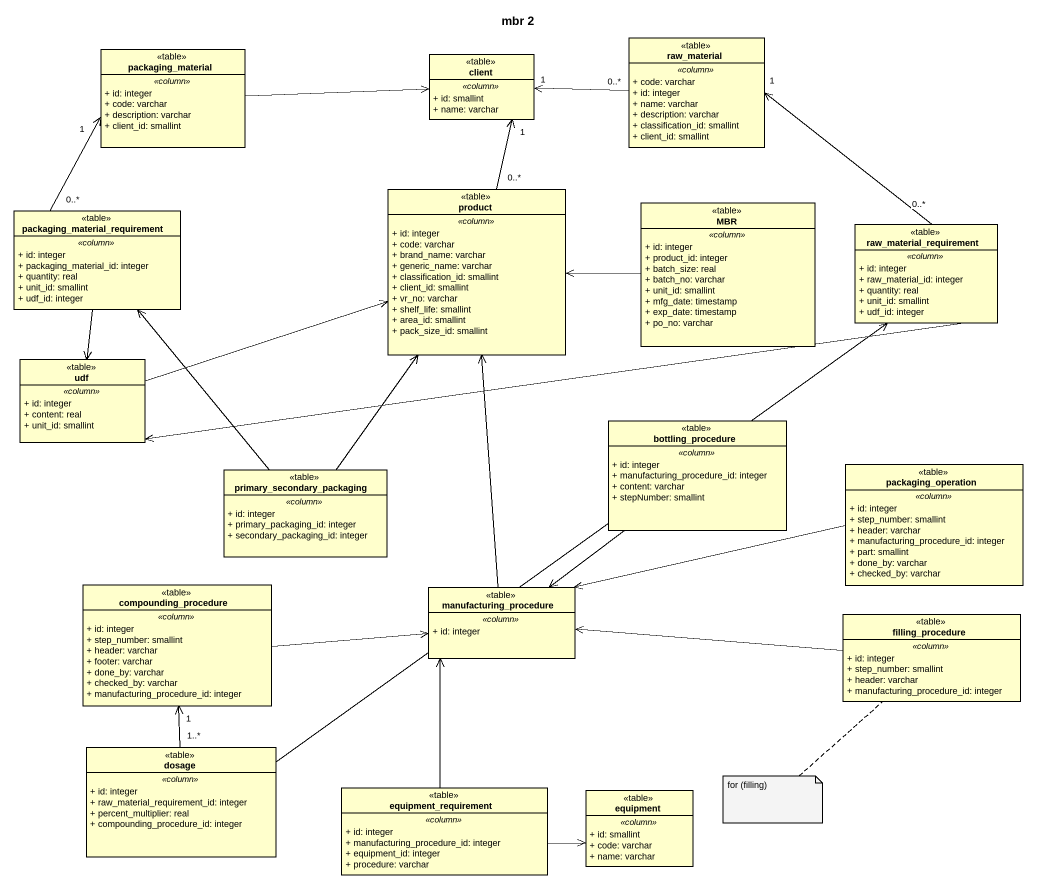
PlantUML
@startuml
title mbr 2
hide circle
hide empty members
skinparam classAttributeIconSize 0
class raw_material <<table>> {
  .. <<column>> ..
  + code: varchar
  + id: integer
  + name: varchar
  + description: varchar
  + classification_id: smallint
  + client_id: smallint
}
class packaging_material <<table>> {
  .. <<column>> ..
  + id: integer
  + code: varchar
  + description: varchar
  + client_id: smallint
}
class client <<table>> {
  .. <<column>> ..
  + id: smallint
  + name: varchar
}
class product <<table>> {
  .. <<column>> ..
  + id: integer
  + code: varchar
  + brand_name: varchar
  + generic_name: varchar
  + classification_id: smallint
  + client_id: smallint
  + vr_no: varchar
  + shelf_life: smallint
  + area_id: smallint
  + pack_size_id: smallint
}
class "packaging_material_requirement" as packaging_material_2 <<table>> {
  .. <<column>> ..
  + id: integer
  + packaging_material_id: integer
  + quantity: real
  + unit_id: smallint
  + udf_id: integer
}
class MBR <<table>> {
  .. <<column>> ..
  + id: integer
  + product_id: integer
  + batch_size: real
  + batch_no: varchar
  + unit_id: smallint
  + mfg_date: timestamp
  + exp_date: timestamp
  + po_no: varchar
}
class raw_material_requirement <<table>> {
  .. <<column>> ..
  + id: integer
  + raw_material_id: integer
  + quantity: real
  + unit_id: smallint
  + udf_id: integer
}
class udf <<table>> {
  .. <<column>> ..
  + id: integer
  + content: real
  + unit_id: smallint
}
class bottling_procedure <<table>> {
  .. <<column>> ..
  + id: integer
  + manufacturing_procedure_id: integer
  + content: varchar
  + stepNumber: smallint
}
class primary_secondary_packaging <<table>> {
  .. <<column>> ..
  + id: integer
  + primary_packaging_id: integer
  + secondary_packaging_id: integer
}
class packaging_operation <<table>> {
  .. <<column>> ..
  + id: integer
  + step_number: smallint
  + header: varchar
  + manufacturing_procedure_id: integer
  + part: smallint
  + done_by: varchar
  + checked_by: varchar
}
class compounding_procedure <<table>> {
  .. <<column>> ..
  + id: integer
  + step_number: smallint
  + header: varchar
  + footer: varchar
  + done_by: varchar
  + checked_by: varchar
  + manufacturing_procedure_id: integer
}
class manufacturing_procedure <<table>> {
  .. <<column>> ..
  + id: integer
}
class filling_procedure <<table>> {
  .. <<column>> ..
  + id: integer
  + step_number: smallint
  + header: varchar
  + manufacturing_procedure_id: integer
}
class dosage <<table>> {
  .. <<column>> ..
  + id: integer
  + raw_material_requirement_id: integer
  + percent_multiplier: real
  + compounding_procedure_id: integer
}
class equipment_requirement <<table>> {
  .. <<column>> ..
  + id: integer
  + manufacturing_procedure_id: integer
  + equipment_id: integer
  + procedure: varchar
}
class equipment <<table>> {
  .. <<column>> ..
  + id: smallint
  + code: varchar
  + name: varchar
}
raw_material "0..*" -left-> "1" client
packaging_material -right-> client
product "0..*" -up-> "1" client
packaging_material_2 "0..*" -up-> "1" packaging_material
packaging_material_2 --> udf
MBR -left-> product
raw_material_requirement "0..*" -up-> "1" raw_material
raw_material_requirement -left-> udf
udf -right-> product
bottling_procedure --> manufacturing_procedure
primary_secondary_packaging -up-> product
primary_secondary_packaging -up-> packaging_material_2
packaging_operation -left-> manufacturing_procedure
compounding_procedure -right-> manufacturing_procedure
manufacturing_procedure -up-> product
filling_procedure -left-> manufacturing_procedure
dosage -up-> raw_material_requirement
dosage "1..*" -up-> "1" compounding_procedure
equipment_requirement -up-> manufacturing_procedure
equipment_requirement -right-> equipment
note bottom of filling_procedure : for (filling)
@enduml
